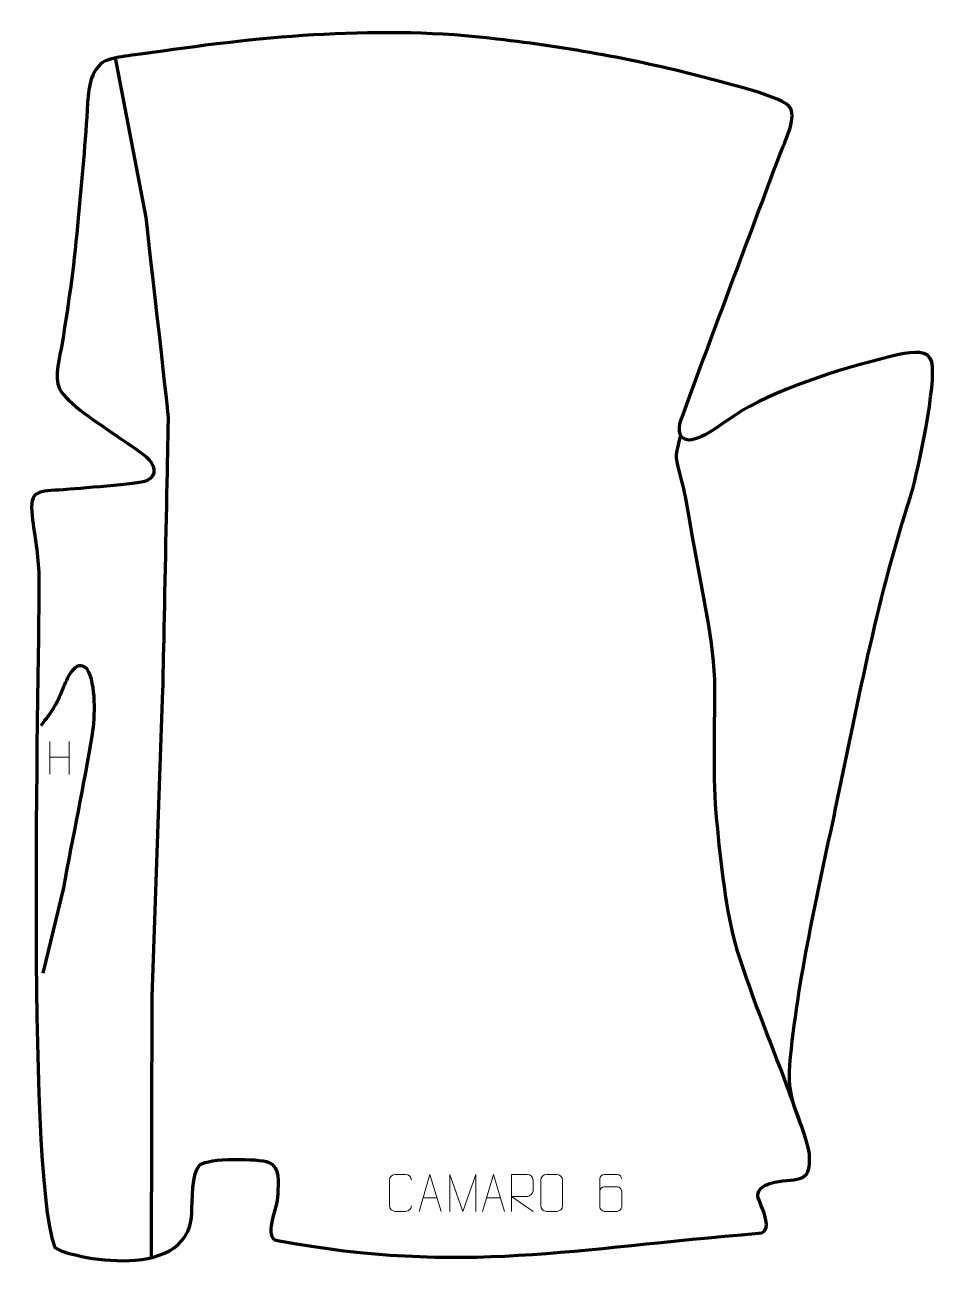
# Model space of a CAD drawing. Header units: millimetres. Extents: x 1099 to 1717, y 49 to 903.
import ezdxf

# ---------------------------------------------------------------- set-up
doc = ezdxf.new("R2010")
doc.units = ezdxf.units.MM
doc.header["$MEASUREMENT"] = 0
doc.layers.add('layer 2', color=7, linetype='Continuous')
doc.layers.add('layer 3', color=7, linetype='Continuous')

msp = doc.modelspace()

# ---------------------------------------------------------------- linework, layer by layer
at = {"layer": 'layer 2', "color": 142, "lineweight": 158}
for points, knots in [([(1160.2575, 880.5524), (1160.2575, 880.5524), (1181.058, 772.521), (1181.058, 772.521), (1181.058, 772.521), (1181.058, 772.521), (1196.1381, 640.0974), (1196.1381, 636.9223), (1196.1381, 636.9223), (1196.1381, 633.7472), (1192.4339, 452.7721), (1192.4339, 452.7721), (1192.4339, 452.7721), (1192.4339, 452.7721), (1185.0256, 244.8095), (1185.0256, 244.8095), (1185.0256, 244.8095), (1185.0256, 244.8095), (1184.7447, 68.3146), (1184.7447, 68.3146)], [0, 0, 0, 0, 0.16666667, 0.16666667, 0.16666667, 0.16666667, 0.33333333, 0.33333333, 0.33333333, 0.33333333, 0.5, 0.5, 0.5, 0.5, 0.66666667, 0.66666667, 0.66666667, 0.66666667, 1, 1, 1, 1]), ([(1624.9107, 157.7754), (1621.6733, 166.7053), (1618.436, 175.6352), (1615.1986, 184.565), (1615.1986, 184.565), (1603.5917, 216.2265), (1589.3218, 249.583), (1580.0134, 281.7477), (1580.0134, 281.7477), (1573.1826, 308.4818), (1569.7665, 341.6203), (1567.3038, 369.2936), (1567.3038, 369.2936), (1564.8172, 400.0778), (1566.7975, 429.2685), (1566.2624, 459.8303), (1566.2624, 459.8303), (1564.798, 491.5638), (1556.3958, 525.9003), (1551.0684, 557.5322), (1551.0684, 557.5322), (1548.5567, 572.4457), (1546.7978, 584.7466), (1542.6227, 599.4863), (1542.6227, 599.4863), (1539.0215, 612.1996), (1540.3687, 612.5983), (1543.2336, 625.0307)], [0, 0, 0, 0, 0.125, 0.125, 0.125, 0.125, 0.25, 0.25, 0.25, 0.25, 0.375, 0.375, 0.375, 0.375, 0.5, 0.5, 0.5, 0.5, 0.625, 0.625, 0.625, 0.625, 0.75, 0.75, 0.75, 0.75, 1, 1, 1, 1]), ([(1111.5363, 260.942), (1111.5363, 260.942), (1125.4281, 318.6276), (1125.4281, 318.6276), (1125.4281, 318.6276), (1131.846, 353.0879), (1139.2379, 388.1957), (1144.8772, 422.6875), (1144.8772, 422.6875), (1146.7689, 434.258), (1147.6419, 456.6918), (1141.3329, 466.7565), (1141.3329, 466.7565), (1133.2217, 474.9393), (1127.0421, 459.1382), (1124.9097, 453.5641), (1124.9097, 453.5641), (1120.169, 441.7948), (1117.5671, 438.288), (1109.866, 428.4287)], [0, 0, 0, 0, 0.16666667, 0.16666667, 0.16666667, 0.16666667, 0.33333333, 0.33333333, 0.33333333, 0.33333333, 0.5, 0.5, 0.5, 0.5, 0.66666667, 0.66666667, 0.66666667, 0.66666667, 1, 1, 1, 1])]:
    msp.add_open_spline(points, degree=3, knots=knots, dxfattribs=at)
at = {"layer": 'layer 2', "color": 250, "lineweight": 9}
for points in [[(1116.0404, 417.7293), (1116.0404, 417.7293), (1116.0404, 395.5366), (1116.0404, 395.5366)], [(1129.1561, 417.7293), (1129.1561, 417.7293), (1129.1561, 395.379), (1129.1561, 395.379)], [(1116.0579, 407.0869), (1116.0579, 407.0869), (1129.1561, 407.0869), (1129.1561, 407.0869)], [(1368.7761, 108.8863), (1368.7761, 108.8863), (1378.2718, 108.8863), (1378.2718, 108.8863)], [(1411.7761, 108.8863), (1411.7761, 108.8863), (1421.2718, 108.8863), (1421.2718, 108.8863)]]:
    msp.add_open_spline(points, degree=3, dxfattribs=at)
for points, knots in [([(1360.8918, 103.4476), (1360.752, 101.1242), (1359.0748, 99.6446), (1356.9271, 99.6338), (1356.9271, 99.6338), (1354.5952, 99.6342), (1352.2633, 99.6342), (1349.9318, 99.6338), (1349.9318, 99.6338), (1348.0068, 99.5284), (1346.0347, 101.4129), (1346.0459, 103.4302), (1346.0459, 103.4302), (1346.0463, 109.2003), (1346.0463, 114.97), (1346.0459, 120.7393), (1346.0459, 120.7393), (1346.0501, 122.8774), (1347.7968, 124.5966), (1349.9492, 124.5831), (1349.9492, 124.5831), (1352.2749, 124.5831), (1354.601, 124.5831), (1356.9271, 124.5831), (1356.9271, 124.5831), (1358.8737, 124.6186), (1360.8651, 123.1271), (1360.8918, 120.6895)], [0, 0, 0, 0, 0.125, 0.125, 0.125, 0.125, 0.25, 0.25, 0.25, 0.25, 0.375, 0.375, 0.375, 0.375, 0.5, 0.5, 0.5, 0.5, 0.625, 0.625, 0.625, 0.625, 0.75, 0.75, 0.75, 0.75, 1, 1, 1, 1]), ([(1366.0535, 99.6369), (1366.0535, 99.6369), (1373.4245, 124.5904), (1373.4245, 124.5904), (1373.4245, 124.5904), (1373.4245, 124.5904), (1380.9944, 99.6369), (1380.9944, 99.6369)], [0, 0, 0, 0, 0.33333333, 0.33333333, 0.33333333, 0.33333333, 1, 1, 1, 1]), ([(1386.8095, 99.6297), (1386.8095, 99.6297), (1386.8095, 124.5876), (1386.8095, 124.5876), (1386.8095, 124.5876), (1386.8095, 124.5876), (1395.7346, 99.6297), (1395.7346, 99.6297), (1395.7346, 99.6297), (1395.7346, 99.6297), (1404.4945, 124.5871), (1404.4945, 124.5871), (1404.4945, 124.5871), (1404.4945, 124.5871), (1404.4945, 99.6297), (1404.4945, 99.6297)], [0, 0, 0, 0, 0.2, 0.2, 0.2, 0.2, 0.4, 0.4, 0.4, 0.4, 0.6, 0.6, 0.6, 0.6, 1, 1, 1, 1]), ([(1409.0535, 99.6369), (1409.0535, 99.6369), (1416.4245, 124.5904), (1416.4245, 124.5904), (1416.4245, 124.5904), (1416.4245, 124.5904), (1423.9944, 99.6369), (1423.9944, 99.6369)], [0, 0, 0, 0, 0.33333333, 0.33333333, 0.33333333, 0.33333333, 1, 1, 1, 1]), ([(1428.5955, 99.6333), (1428.5955, 99.6333), (1428.5955, 124.5868), (1428.5955, 124.5868), (1428.5955, 124.5868), (1432.1903, 124.5868), (1435.7858, 124.5868), (1439.381, 124.5868), (1439.381, 124.5868), (1441.7063, 124.5491), (1443.2636, 123.0591), (1443.2595, 120.6927), (1443.2595, 120.6927), (1443.2591, 118.6572), (1443.2591, 115.5978), (1443.2595, 113.5618), (1443.2595, 113.5618), (1443.253, 111.6863), (1441.4407, 109.7445), (1439.4312, 109.7254), (1439.4312, 109.7254), (1439.4312, 109.7254), (1428.5955, 109.7254), (1428.5955, 109.7254), (1428.5955, 109.7254), (1428.5955, 109.7254), (1443.2502, 99.6333), (1443.2502, 99.6333)], [0, 0, 0, 0, 0.125, 0.125, 0.125, 0.125, 0.25, 0.25, 0.25, 0.25, 0.375, 0.375, 0.375, 0.375, 0.5, 0.5, 0.5, 0.5, 0.625, 0.625, 0.625, 0.625, 0.75, 0.75, 0.75, 0.75, 1, 1, 1, 1]), ([(1452.3349, 124.5826), (1454.6606, 124.5826), (1456.9867, 124.5826), (1459.3128, 124.5826), (1459.3128, 124.5826), (1461.2594, 124.6182), (1463.2508, 123.1266), (1463.2775, 120.689), (1463.2775, 120.689), (1463.2771, 114.9421), (1463.2771, 109.1948), (1463.2775, 103.4471), (1463.2775, 103.4471), (1463.1377, 101.1237), (1461.4605, 99.6441), (1459.3128, 99.6333), (1459.3128, 99.6333), (1456.9809, 99.6337), (1454.649, 99.6337), (1452.3175, 99.6333), (1452.3175, 99.6333), (1450.3925, 99.5279), (1448.4204, 101.4124), (1448.4316, 103.4297), (1448.4316, 103.4297), (1448.4319, 109.1998), (1448.4319, 114.9695), (1448.4316, 120.7388), (1448.4316, 120.7388), (1448.4358, 122.8769), (1450.1825, 124.5961), (1452.3349, 124.5826)], [0, 0, 0, 0, 0.11111111, 0.11111111, 0.11111111, 0.11111111, 0.22222222, 0.22222222, 0.22222222, 0.22222222, 0.33333333, 0.33333333, 0.33333333, 0.33333333, 0.44444444, 0.44444444, 0.44444444, 0.44444444, 0.55555556, 0.55555556, 0.55555556, 0.55555556, 0.66666667, 0.66666667, 0.66666667, 0.66666667, 0.77777778, 0.77777778, 0.77777778, 0.77777778, 1, 1, 1, 1]), ([(1503.2844, 121.6468), (1503.2603, 122.9863), (1501.9041, 124.6395), (1500.3322, 124.6052), (1500.3322, 124.6052), (1497.3474, 124.6049), (1494.3622, 124.6049), (1491.3768, 124.6052), (1491.3768, 124.6052), (1490.1577, 124.6201), (1488.4295, 123.1825), (1488.4245, 121.6468), (1488.4245, 121.6468), (1488.4248, 115.2863), (1488.4248, 108.9255), (1488.4245, 102.5648), (1488.4245, 102.5648), (1488.4292, 101.4019), (1490.1577, 99.6308), (1491.3768, 99.6064), (1491.3768, 99.6064), (1494.3622, 99.6067), (1497.3474, 99.6067), (1500.3322, 99.6064), (1500.3322, 99.6064), (1501.6103, 99.6502), (1503.28, 101.2647), (1503.2844, 102.5648), (1503.2844, 102.5648), (1503.2844, 106.1481), (1503.2844, 109.7312), (1503.2844, 113.3139), (1503.2844, 113.3139), (1503.2459, 114.7921), (1501.6632, 116.225), (1500.3322, 116.223), (1500.3322, 116.223), (1497.3474, 116.2233), (1494.3622, 116.2233), (1491.3768, 116.223), (1491.3768, 116.223), (1490.0473, 116.228), (1488.4043, 114.7207), (1488.446, 113.2922)], [0, 0, 0, 0, 0.08333333, 0.08333333, 0.08333333, 0.08333333, 0.16666667, 0.16666667, 0.16666667, 0.16666667, 0.25, 0.25, 0.25, 0.25, 0.33333333, 0.33333333, 0.33333333, 0.33333333, 0.41666667, 0.41666667, 0.41666667, 0.41666667, 0.5, 0.5, 0.5, 0.5, 0.58333333, 0.58333333, 0.58333333, 0.58333333, 0.66666667, 0.66666667, 0.66666667, 0.66666667, 0.75, 0.75, 0.75, 0.75, 0.83333333, 0.83333333, 0.83333333, 0.83333333, 1, 1, 1, 1])]:
    msp.add_open_spline(points, degree=3, knots=knots, dxfattribs=at)
at = {"layer": 'layer 3', "color": 242, "lineweight": 158}
msp.add_open_spline([(1135.321, 772.2133), (1137.6045, 798.3862), (1140.1783, 824.1185), (1141.6445, 850.3862), (1141.6445, 850.3862), (1142.2479, 861.1963), (1144.0466, 875.2531), (1155.7635, 879.3635), (1155.7635, 879.3635), (1159.3011, 880.6045), (1165.4805, 881.5635), (1171.5968, 882.3656), (1171.5968, 882.3656), (1176.7327, 883.0391), (1181.8217, 883.6192), (1185.2701, 884.1285), (1185.2701, 884.1285), (1262.4593, 895.5295), (1341.2027, 902.6951), (1418.9951, 893.3577), (1418.9951, 893.3577), (1467.5798, 887.5261), (1513.877, 879.4748), (1561.1667, 866.7555), (1561.1667, 866.7555), (1571.2659, 864.081), (1613.7823, 854.3341), (1617.7073, 846.3386), (1617.7073, 846.3386), (1621.4196, 838.7762), (1613.4671, 823.4363), (1610.5764, 815.7007), (1610.5764, 815.7007), (1588.3793, 756.3008), (1566.0134, 696.9572), (1544.1224, 637.4441), (1544.1224, 637.4441), (1542.0011, 631.6724), (1540.065, 622.9814), (1548.7083, 621.7383), (1548.7083, 621.7383), (1559.6261, 622.5354), (1574.0845, 635.3818), (1584.1122, 641.2917), (1584.1122, 641.2917), (1613.8414, 658.8125), (1656.6616, 671.6368), (1690.8493, 679.6567), (1690.8493, 679.6567), (1700.6581, 681.9577), (1711.3803, 682.7074), (1713.2565, 674.8252), (1713.2565, 674.8252), (1716.6401, 660.6098), (1704.1366, 601.8507), (1699.344, 585.2815), (1699.344, 585.2815), (1698.6356, 582.8325), (1697.8943, 580.407), (1697.1343, 577.9739), (1697.1343, 577.9739), (1675.9451, 512.0234), (1662.4435, 440.3469), (1648.1641, 372.4201), (1648.1641, 372.4201), (1636.3586, 316.4548), (1622.3133, 255.6792), (1617.0846, 198.9161), (1617.0846, 198.9161), (1615.1378, 169.9725), (1626.1321, 162.9188), (1630.3475, 138.5136), (1630.3475, 138.5136), (1632.4211, 115.9162), (1620.0083, 123.4735), (1603.6865, 118.5413), (1603.6865, 118.5413), (1598.085, 116.8486), (1595.973, 114.213), (1595.4245, 110.8154), (1595.4245, 110.8154), (1594.8485, 107.2468), (1608.4306, 85.7478), (1595.9172, 84.7552), (1595.9172, 84.7552), (1471.1562, 74.8588), (1396.1982, 56.5772), (1270.1429, 79.8705), (1270.1429, 79.8705), (1259.8251, 81.777), (1270.3103, 100.8518), (1270.4225, 111.3342), (1270.4225, 111.3342), (1270.5713, 118.7283), (1272.3925, 129.6164), (1264.2919, 132.8082), (1264.2919, 132.8082), (1257.2023, 135.6017), (1223.2463, 135.9241), (1217.6149, 131.0341), (1217.6149, 131.0341), (1211.8993, 126.0711), (1212.623, 106.1325), (1212.1662, 98.2318), (1212.1662, 98.2318), (1210.1817, 48.5667), (1121.1302, 70.1071), (1119.1538, 75.6493), (1119.1538, 75.6493), (1099.3902, 131.0722), (1109.2644, 482.8738), (1108.5898, 529.4459), (1108.5898, 529.4459), (1108.3672, 544.8182), (1105.7832, 555.7614), (1104.0531, 570.4781), (1104.0531, 570.4781), (1101.8907, 588.8723), (1108.6693, 586.917), (1125.0151, 588.1759), (1125.0151, 588.1759), (1133.5468, 588.8447), (1176.8885, 592.1247), (1181.4812, 594.1734), (1181.4812, 594.1734), (1189.625, 597.8064), (1186.9328, 605.6739), (1181.1794, 610.5625), (1181.1794, 610.5625), (1175.7955, 615.1373), (1166.5021, 620.8849), (1160.3126, 625.3051), (1160.3126, 625.3051), (1151.3984, 631.6398), (1126.5539, 647.5077), (1122.5848, 656.6109), (1122.5848, 656.6109), (1118.8593, 665.1552), (1122.8316, 678.1249), (1124.3226, 687.2433), (1124.3226, 687.2433), (1129.0763, 716.3155), (1132.7797, 742.9494), (1135.321, 772.2133)], degree=3, knots=[0, 0, 0, 0, 0.02702703, 0.02702703, 0.02702703, 0.02702703, 0.05405405, 0.05405405, 0.05405405, 0.05405405, 0.08108108, 0.08108108, 0.08108108, 0.08108108, 0.10810811, 0.10810811, 0.10810811, 0.10810811, 0.13513514, 0.13513514, 0.13513514, 0.13513514, 0.16216216, 0.16216216, 0.16216216, 0.16216216, 0.18918919, 0.18918919, 0.18918919, 0.18918919, 0.21621622, 0.21621622, 0.21621622, 0.21621622, 0.24324324, 0.24324324, 0.24324324, 0.24324324, 0.27027027, 0.27027027, 0.27027027, 0.27027027, 0.2972973, 0.2972973, 0.2972973, 0.2972973, 0.32432432, 0.32432432, 0.32432432, 0.32432432, 0.35135135, 0.35135135, 0.35135135, 0.35135135, 0.37837838, 0.37837838, 0.37837838, 0.37837838, 0.40540541, 0.40540541, 0.40540541, 0.40540541, 0.43243243, 0.43243243, 0.43243243, 0.43243243, 0.45945946, 0.45945946, 0.45945946, 0.45945946, 0.48648649, 0.48648649, 0.48648649, 0.48648649, 0.51351351, 0.51351351, 0.51351351, 0.51351351, 0.54054054, 0.54054054, 0.54054054, 0.54054054, 0.56756757, 0.56756757, 0.56756757, 0.56756757, 0.59459459, 0.59459459, 0.59459459, 0.59459459, 0.62162162, 0.62162162, 0.62162162, 0.62162162, 0.64864865, 0.64864865, 0.64864865, 0.64864865, 0.67567568, 0.67567568, 0.67567568, 0.67567568, 0.7027027, 0.7027027, 0.7027027, 0.7027027, 0.72972973, 0.72972973, 0.72972973, 0.72972973, 0.75675676, 0.75675676, 0.75675676, 0.75675676, 0.78378378, 0.78378378, 0.78378378, 0.78378378, 0.81081081, 0.81081081, 0.81081081, 0.81081081, 0.83783784, 0.83783784, 0.83783784, 0.83783784, 0.86486486, 0.86486486, 0.86486486, 0.86486486, 0.89189189, 0.89189189, 0.89189189, 0.89189189, 0.91891892, 0.91891892, 0.91891892, 0.91891892, 0.94594595, 0.94594595, 0.94594595, 0.94594595, 1, 1, 1, 1], dxfattribs=at)

doc.saveas('drawing.dxf')
